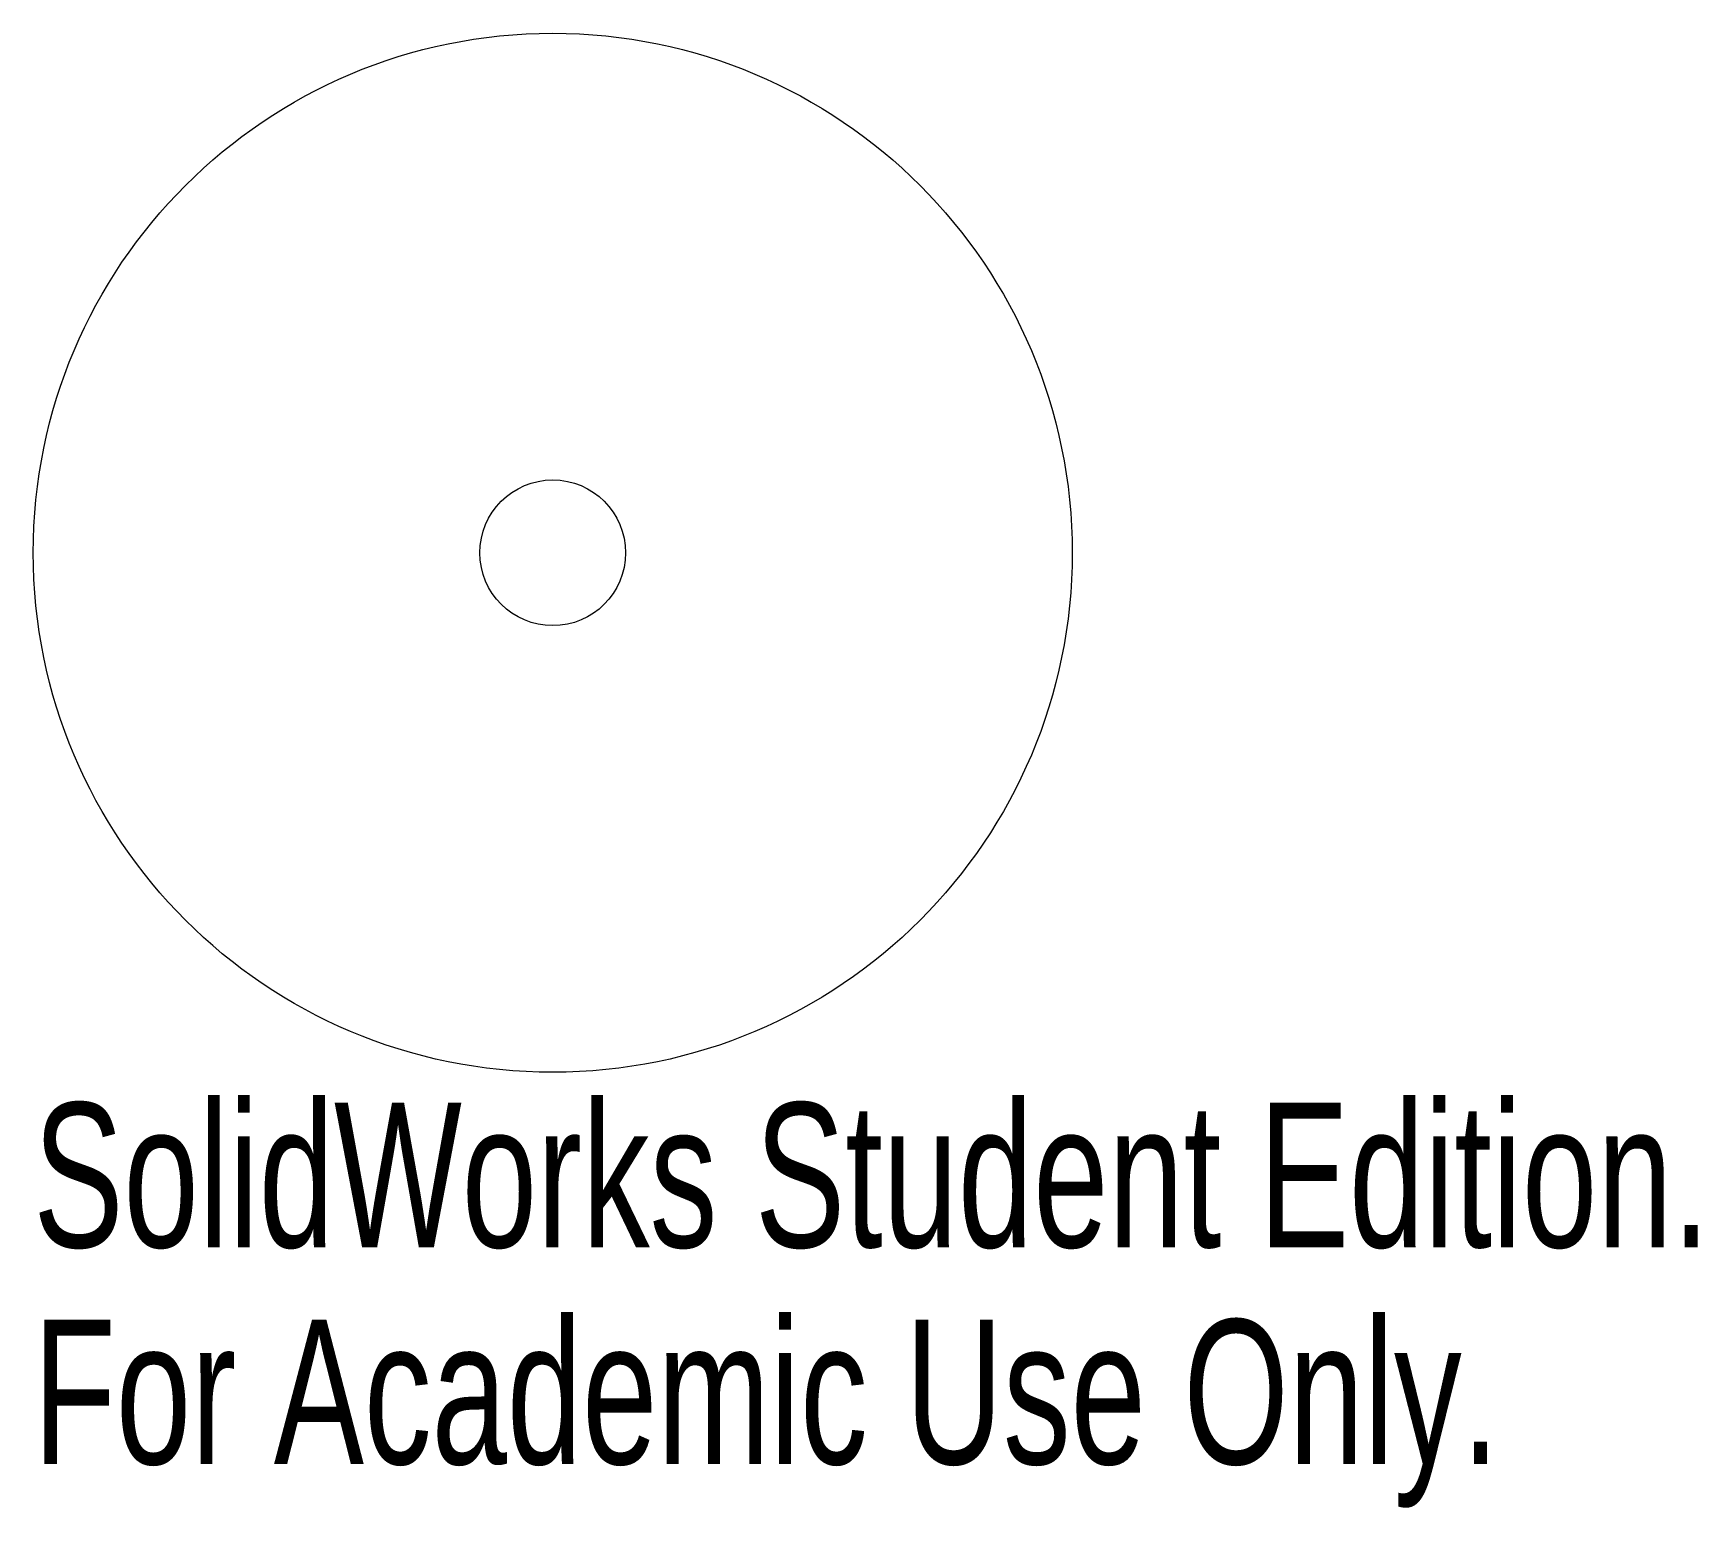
# Model space of a CAD drawing. Header units: millimetres. Extents: x -17.4 to 38.3, y -31.9 to 17.4.
import ezdxf

# ---------------------------------------------------------------- set-up
doc = ezdxf.new("R2010")
doc.units = ezdxf.units.MM
doc.styles.add('SLDTEXTSTYLE0', font='TXT', dxfattribs={"width": 0.7})

msp = doc.modelspace()

# ---------------------------------------------------------------- linework, layer by layer
at = {"color": 7, "linetype": 'Continuous', "lineweight": 15}
for radius in [17.374, 2.437]:
    msp.add_circle((0, 0), radius, dxfattribs=at)

# ---------------------------------------------------------------- texts
at = {"color": 7, "linetype": 'Continuous', "char_height": 4.83362, "attachment_point": 1, "style": 'SLDTEXTSTYLE0'}
for s, insert in [('SolidWorks Student Edition.', (-17.374, -18.393)), ('For Academic Use Only.', (-17.374, -25.644))]:
    msp.add_mtext(s, dxfattribs=dict(at, insert=insert))

doc.saveas('drawing.dxf')
